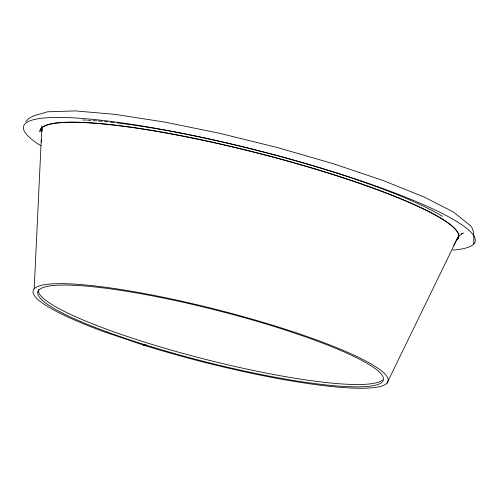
<?xml version="1.0" encoding="UTF-8"?>
<svg xmlns="http://www.w3.org/2000/svg" width="499" height="499" viewBox="0 0 499 499"><rect width="100%" height="100%" fill="white"/><g stroke="black" fill="none" stroke-linecap="round" stroke-linejoin="round"><path stroke-width="0.75" d="M41.623 142.134L41.66 139.801M41.822 131.237L41.879 128.124M34.206 288.759L41.81 128.118M41.423 128.33L41.723 125.973M473.751 243.992C473.744 238.079 474.705 230.912 470.806 225.953L453.46 212.056L424.106 196.999L382.989 180.47L332.914 163.597L277.294 147.536L219.922 133.37L164.695 122.074L115.388 114.408L75.361 110.903L47.336 111.801C40.251 114.483 30.514 114.982 25.811 121.712M387.006 383.145L458.057 237.119L453.728 245.389M459.504 235.466L463.34 233.039L461.182 233.844M146.587 345.258L144.342 344.609L143.188 345.04L144.835 345.514A183.177 27.077 14.3 0 0 387.941 378.516A183.177 27.077 14.3 0 0 126.49 290.418A183.177 27.077 14.3 0 0 104.372 331.879L144.835 345.514M41.91 128.168L42.153 131.094M82.728 119.978A216.061 31.936 14.3 0 1 86.065 120.134M87.437 120.203A216.061 31.936 14.3 0 1 90.955 120.421M93.12 120.565A216.061 31.936 14.3 0 1 96.825 120.852M98.34 120.976A216.061 31.936 14.3 0 1 102.201 121.313M104.559 121.538A216.061 31.936 14.3 0 1 107.765 121.862M110.204 122.118A216.061 31.936 14.3 0 1 114.333 122.579M116.847 122.879A216.061 31.936 14.3 0 1 414.482 202.014M415.299 202.382A216.061 31.936 14.3 0 1 442.463 216.366M39.895 132.079A216.061 31.936 14.3 0 1 263.154 154.359A216.061 31.936 14.3 0 1 456.71 240.162M382.546 379.895A178.293 26.353 14.3 0 1 196.269 356.972A178.293 26.353 14.3 0 1 38.448 289.532M40.918 145.783A233.014 34.443 14.3 0 1 255.376 149.956A233.014 34.443 14.3 0 1 452.83 250.068M40.076 130.85A215.911 31.911 14.3 0 1 264.826 154.996A215.911 31.911 14.3 0 1 457.277 239.589M107.204 331.991A178.293 26.353 14.3 0 0 382.303 381.885A178.293 26.353 14.3 0 0 142.315 293.986A178.293 26.353 14.3 0 0 107.204 331.991"/></g></svg>
